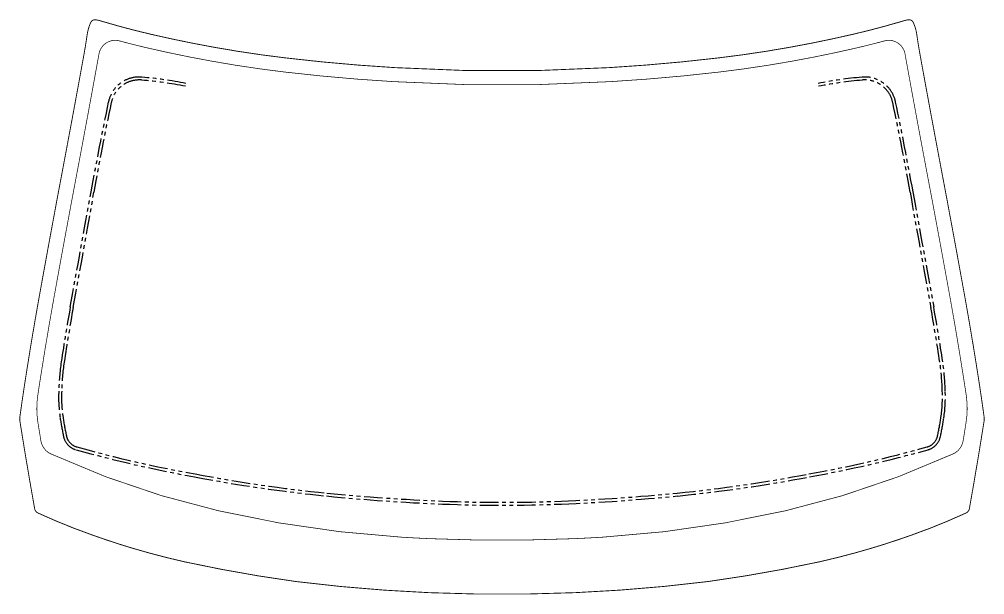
# Model space of a CAD drawing. Header units: millimetres. Extents: x 25 to 16470, y 343 to 6096.
# Drawn here: x 6754 to 8399, y 3921 to 4901 of the extents above; entities that cross this region are included whole.
import ezdxf

# ---------------------------------------------------------------- set-up
doc = ezdxf.new("R2010")
doc.units = ezdxf.units.MM
doc.linetypes.add('PHANTOM', pattern=[63.5, 31.75, -6.35, 6.35, -6.35, 6.35, -6.35])
for name, color, linetype in [('OFFSET', 6, 'Continuous'), ('PERIMETRO', 5, 'Continuous'), ('PHANTOM', 1, 'PHANTOM')]:
    doc.layers.add(name, color=color, linetype=linetype)

msp = doc.modelspace()

# ---------------------------------------------------------------- linework, layer by layer
at = {"layer": 'OFFSET', "const_width": 1.2}
msp.add_lwpolyline([(8367.5, 4214.3, 0.076276), (8367.8, 4260, 0.002569), (8362, 4297.5, 0.005603), (8341, 4422.3, 0.002535), (8295.3, 4668.7, -0.001827), (8264.1, 4838, -0.00107), (8263.5, 4841.7, 0.440516), (8228.6, 4863.9, -0.008857), (8180.4, 4851.8, -0.012289), (8073, 4829.7, -0.015368), (7947.3, 4810.9, -0.01461), (7761.3, 4794.5, -0.030809), (7392.2, 4794.5, -0.01461), (7206.1, 4810.9, -0.015368), (7080.4, 4829.7, -0.012289), (6973.1, 4851.8, -0.008855), (6924.8, 4863.9, 0.439286), (6890, 4841.8, -0.001869), (6858.1, 4668.7, 0.002535), (6812.5, 4422.3, 0.005603), (6791.5, 4297.5, 0.002569), (6785.7, 4260, 0.076276), (6785.9, 4214.3, 0.001113), (6791, 4182.9, 0.250051), (6808.1, 4160.4, 0.050869), (7093.2, 4063.7, 0.041184), (7405.5, 4018.6, 0.004675), (7455.9, 4016, 0.021422), (7697.6, 4016, 0.004675), (7748, 4018.6, 0.041184), (8060.2, 4063.7, 0.050869), (8345.3, 4160.4, 0.250051), (8362.5, 4182.9, 0.001113)], format="xyb", close=True, dxfattribs=at)
at = {"layer": 'PERIMETRO', "const_width": 1.5}
msp.add_lwpolyline([(8373.1, 4067.1, 0.005251), (8398.1, 4215.9, 0.073314), (8398.2, 4223.5, 0.005293), (8386.7, 4301.4, 0.005602), (8365.6, 4426.7, 0.002535), (8319.9, 4673.4, -0.001827), (8288.7, 4842.4, -0.009527), (8283.5, 4874.9, 0.030758), (8281.8, 4883.4, 0.03819), (8277.6, 4895.1, 0.321332), (8269.6, 4899.9, 0.045864), (8263.8, 4898.8, 0.003498), (8253, 4895.7, -0.014624), (8174.9, 4875.2, -0.012289), (8068.7, 4853.3, -0.015368), (7944.5, 4834.8, -0.014613), (7759.8, 4818.4, -0.030814), (7393.6, 4818.4, -0.014613), (7208.9, 4834.8, -0.015368), (7084.7, 4853.3, -0.012289), (6978.5, 4875.2, -0.014624), (6900.5, 4895.7, 0.003498), (6889.6, 4898.8, 0.045864), (6883.9, 4899.9, 0.321332), (6875.8, 4895.1, 0.03819), (6871.7, 4883.4, 0.030758), (6869.9, 4874.9, -0.009527), (6864.7, 4842.4, -0.001827), (6833.5, 4673.4, 0.002535), (6787.9, 4426.7, 0.005602), (6766.8, 4301.4, 0.005293), (6755.2, 4223.5, 0.073314), (6755.3, 4215.9, 0.005251), (6780.4, 4067.1, 0.245055), (6786, 4059.8, 0.023741), (6879.4, 4022, 0.012916), (6945.1, 4000.4, 0.017462), (7035.5, 3976.7, 0.019362), (7225.2, 3943.1, 0.020384), (7451.9, 3924.1, 0.021422), (7701.5, 3924.1, 0.020384), (7928.2, 3943.1, 0.019362), (8117.9, 3976.7, 0.017462), (8208.3, 4000.4, 0.012916), (8274.1, 4022, 0.023741), (8367.4, 4059.8, 0.245055)], format="xyb", close=True, dxfattribs=at)
at = {"layer": 'PHANTOM'}
for centre, radius, start, end in [((6958.6, 4748.7), 53.7, 84.9922, 168.1694), ((6958.6, 4748.7), 48.7, 84.9922, 168.1694), ((6902.2, 4105.1), 694.7, 78.7867, 84.9922), ((6902.2, 4105.1), 699.7, 78.7867, 84.9922), ((8251.3, 4105.1), 699.7, 95.0078, 101.2133), ((8251.3, 4105.1), 694.7, 95.0078, 101.2133), ((8194.9, 4748.7), 53.7, 11.8306, 95.0078), ((8194.9, 4748.7), 48.7, 11.8306, 95.0078), ((11947.9, 3703.6), 5151.4, 168.1694, 169.8996), ((11947.9, 3703.6), 5146.4, 168.1694, 169.8995), ((3205.5, 3703.6), 5146.4, 10.1005, 11.8306), ((3205.5, 3703.6), 5151.4, 10.1004, 11.8306), ((-17296.3, 8860.6), 24544.1, 349.55478, 350.01993), ((-17296.3, 8860.6), 24549.1, 349.55479, 350.01992), ((32449.7, 8860.6), 24549.1, 189.98008, 190.44521), ((32449.7, 8860.6), 24544.1, 189.98007, 190.44522), ((9619.2, 3907), 2823.4, 169.7185, 171.6464), ((9619.2, 3907), 2818.4, 169.7187, 171.6464), ((5534.2, 3907), 2818.4, 8.3536, 10.2813), ((5534.2, 3907), 2823.4, 8.3536, 10.2815), ((7233.6, 4257.3), 412.3, 171.6464, 178.6236), ((7233.6, 4257.3), 407.3, 171.6464, 178.631), ((7919.8, 4257.3), 407.3, 1.369, 8.3536), ((7919.8, 4257.3), 412.3, 1.3764, 8.3536), ((7056.3, 4256.6), 235.1, 177.4186, 188.5257), ((7056.3, 4256.6), 230.1, 177.4055, 188.5257), ((8097.1, 4256.6), 230.1, 351.4743, 2.5945), ((8097.1, 4256.6), 235.1, 351.4743, 2.5814), ((7335.4, 4298.4), 517.3, 188.5257, 192.0814), ((7335.4, 4298.4), 512.3, 188.5257, 192.0814), ((7818, 4298.4), 512.3, 347.9186, 351.4743), ((7818, 4298.4), 517.3, 347.9186, 351.4743), ((6858.9, 4196.4), 30, 192.0814, 254.4), ((6858.9, 4196.4), 25, 192.0814, 254.4), ((8294.5, 4196.4), 25, 285.6, 347.9186), ((8294.5, 4196.4), 30, 285.6, 347.9186), ((7433.8, 6255.4), 2167.7, 254.4, 259.8799), ((7433.8, 6255.4), 2162.7, 254.4, 259.8807), ((7719.7, 6255.4), 2162.7, 280.1193, 285.6), ((7719.7, 6255.4), 2167.7, 280.1201, 285.6), ((7528.2, 6604.4), 2528.1, 259.1625, 264.3182), ((7528.2, 6604.4), 2523.1, 259.1618, 264.3182), ((7625.2, 6604.3), 2523, 275.6819, 280.8383), ((7625.2, 6604.3), 2528, 275.6819, 280.8376), ((7610.7, 7441.1), 3368.8, 264.3316, 267.6984), ((7610.7, 7441.1), 3363.8, 264.3316, 267.6984), ((7576.7, 6596.5), 2518.5, 267.6984, 272.3016), ((7542.8, 7441.2), 3363.9, 272.3016, 275.6685), ((7542.8, 7441.2), 3368.9, 272.3016, 275.6685), ((7576.7, 6596.5), 2523.5, 267.6984, 272.3016)]:
    msp.add_arc(centre, radius, start, end, dxfattribs=at)

doc.saveas('drawing.dxf')
